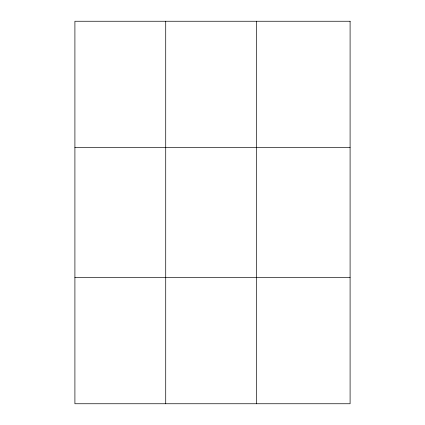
<?xml version="1.0" encoding="UTF-8"?>
<svg xmlns="http://www.w3.org/2000/svg" width="425" height="425" viewBox="0 0 425 425"><rect width="100%" height="100%" fill="white"/><g stroke="black" fill="none" stroke-linecap="round" stroke-linejoin="round"><path stroke-width="0.64" d="M165.718 403.75L165.718 21.25M256.53 403.75L256.53 21.25M74.906 147.475L350.094 147.475M74.906 277.525L350.094 277.525M350.094 21.25L350.094 403.75L74.906 403.75L74.906 21.25L350.094 21.25"/></g></svg>
